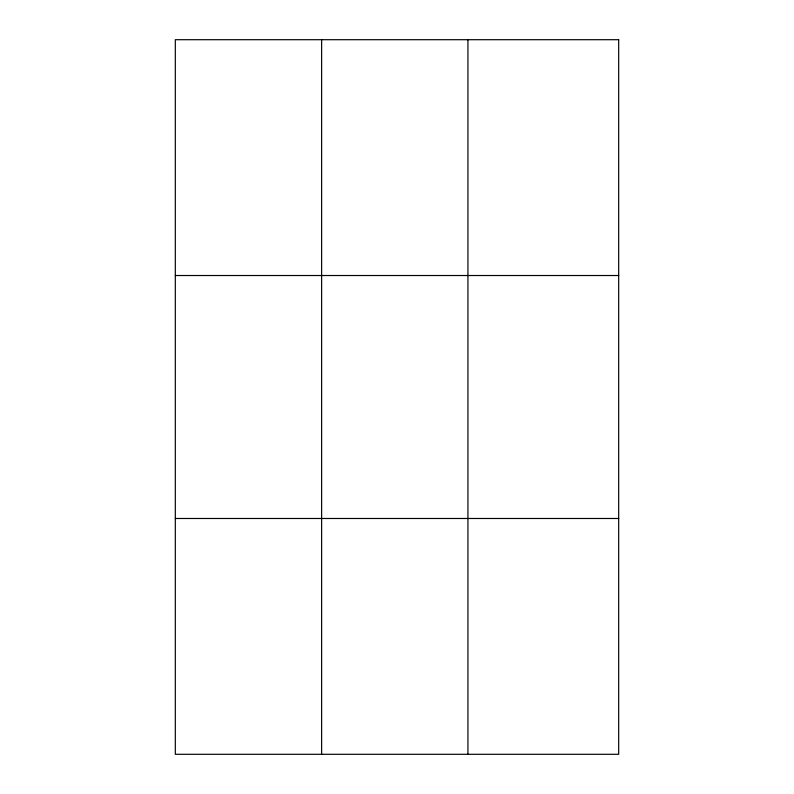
<?xml version="1.0" encoding="UTF-8"?>
<svg xmlns="http://www.w3.org/2000/svg" width="794" height="794" viewBox="0 0 794 794"><rect width="100%" height="100%" fill="white"/><g stroke="black" fill="none" stroke-linecap="round" stroke-linejoin="round"><path stroke-width="1.19" d="M321.63 754.3L321.63 39.7M467.934 754.3L467.934 39.7M175.315 275.518L618.685 275.518M175.315 518.482L618.685 518.482M618.685 39.7L618.685 754.3L175.315 754.3L175.315 39.7L618.685 39.7"/></g></svg>
